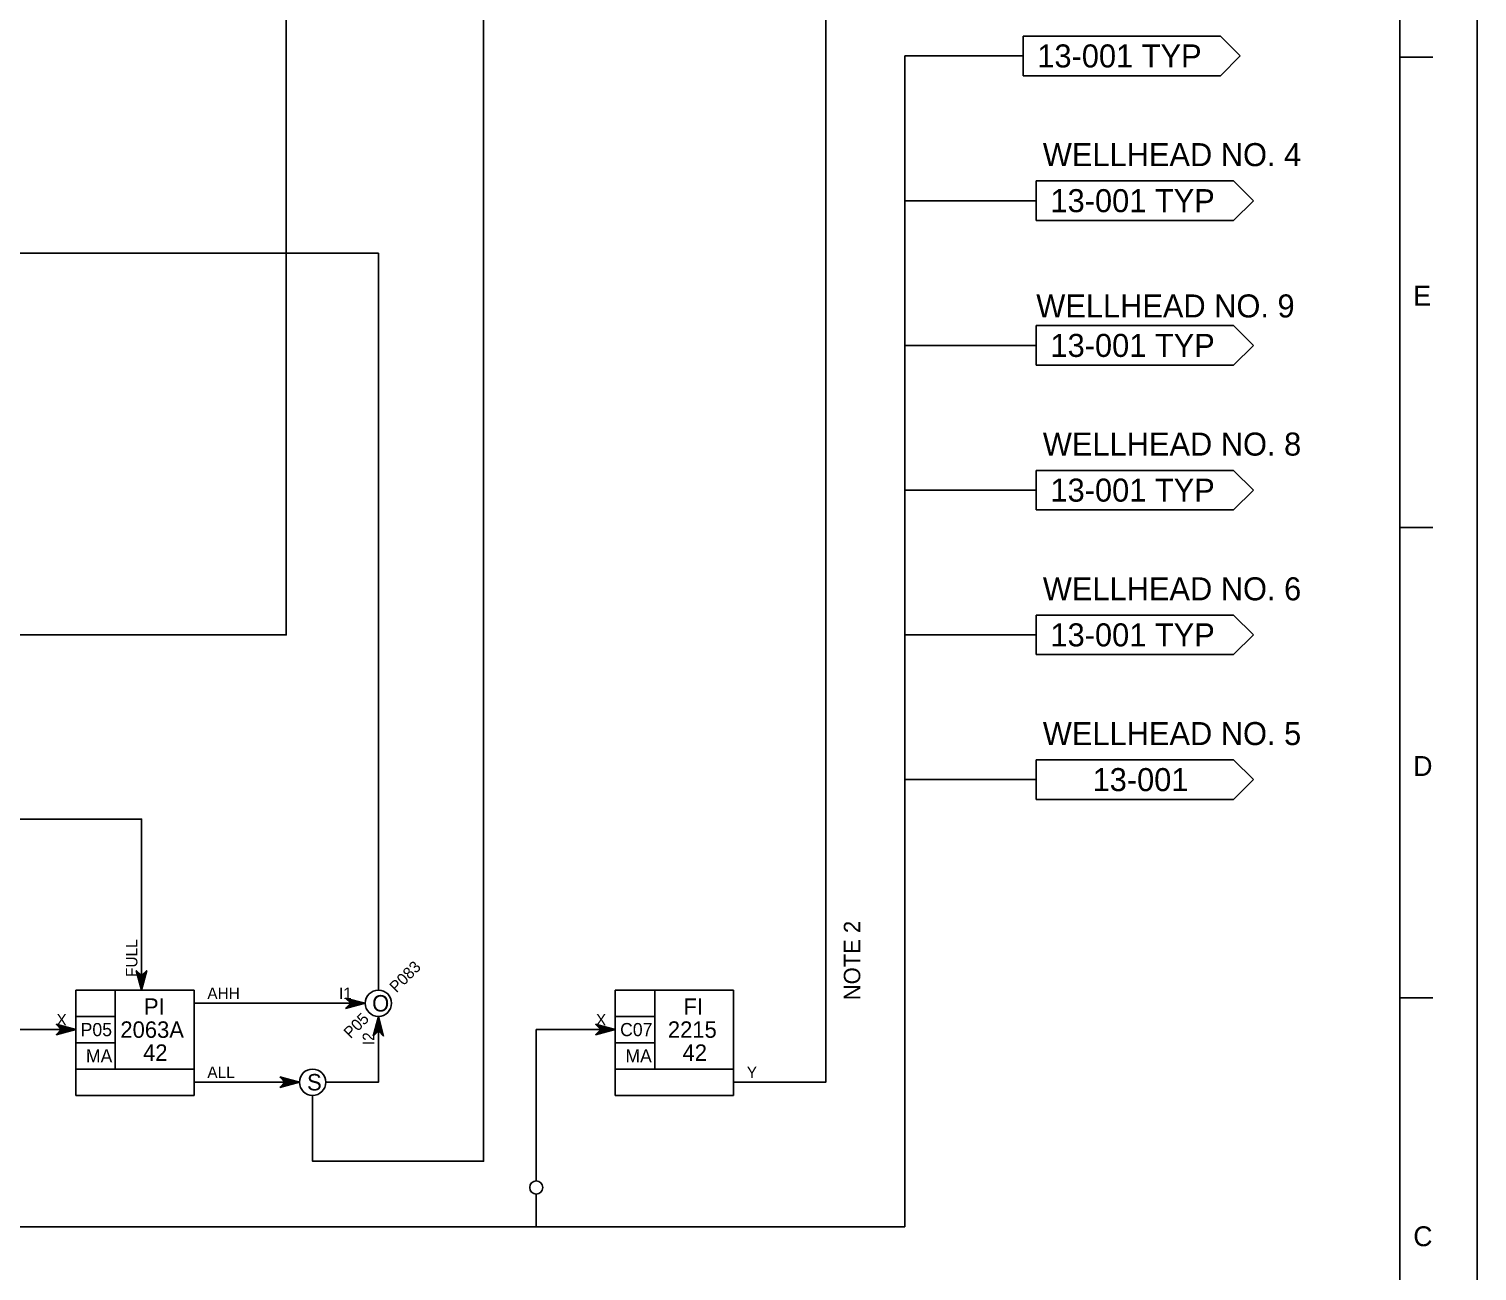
# Model space of a CAD drawing. Extents: x 0 to 841, y 0 to 594.
# Drawn here: x 620.9 to 841, y 185.3 to 374.1 of the extents above; entities that cross this region are included whole.
import ezdxf

# ---------------------------------------------------------------- set-up
doc = ezdxf.new("R2010")
doc.units = 0
for name, color, linetype in [('1', 7, 'Continuous'), ('12', 7, 'Continuous'), ('40', 7, 'Continuous'), ('43', 7, 'Continuous'), ('45', 7, 'Continuous'), ('46', 7, 'Continuous'), ('47', 7, 'Continuous'), ('48', 7, 'Continuous'), ('50', 7, 'Continuous'), ('9', 7, 'Continuous')]:
    doc.layers.add(name, color=color, linetype=linetype)

msp = doc.modelspace()

# ---------------------------------------------------------------- linework, layer by layer
at = {"layer": '1'}
for p, q in [((829.26, 112.01), (829.26, 582.23)), ((829.26, 112.01), (829.26, 582.23)), ((834.27, 369.8), (829.26, 369.8)), ((834.27, 369.8), (829.26, 369.8)), ((834.27, 298.32), (829.26, 298.32)), ((834.27, 298.32), (829.26, 298.32)), ((834.27, 226.84), (829.26, 226.84)), ((834.27, 226.84), (829.26, 226.84))]:
    msp.add_line(p, q, dxfattribs=at)
at = {"layer": '12'}
msp.add_lwpolyline([(0, 594), (841, 594), (841, 0), (0, 0)], close=True, dxfattribs=at)
at = {"layer": '40'}
for p, q in [((754, 348), (754, 370)), ((754, 370), (772, 370)), ((754, 326), (754, 348)), ((774, 348), (754, 348)), ((754, 304), (754, 326)), ((774, 326), (754, 326)), ((754, 282), (754, 304)), ((774, 304), (754, 304)), ((774, 282), (754, 282)), ((754, 192), (754, 282)), ((754, 260), (774, 260)), ((592, 192), (698, 192)), ((698, 192), (754, 192))]:
    msp.add_line(p, q, dxfattribs=at)
at = {"layer": '43'}
for p, q in [((772, 373), (802, 373)), ((772, 367), (772, 373)), ((802, 373), (805, 370)), ((805, 370), (802, 367)), ((802, 367), (772, 367)), ((774, 351), (804, 351)), ((774, 345), (774, 351)), ((804, 351), (807, 348)), ((807, 348), (804, 345)), ((804, 345), (774, 345)), ((774, 329), (804, 329)), ((774, 323), (774, 329)), ((804, 329), (807, 326)), ((807, 326), (804, 323)), ((804, 323), (774, 323)), ((774, 307), (804, 307)), ((774, 301), (774, 307)), ((804, 307), (807, 304)), ((807, 304), (804, 301)), ((804, 301), (774, 301)), ((774, 285), (804, 285)), ((774, 279), (774, 285)), ((804, 285), (807, 282)), ((807, 282), (804, 279)), ((804, 279), (774, 279)), ((774, 263), (804, 263)), ((774, 257), (774, 263)), ((804, 263), (807, 260)), ((807, 260), (804, 257)), ((804, 257), (774, 257))]:
    msp.add_line(p, q, dxfattribs=at)
at = {"layer": '46'}
for p, q in [((638, 230.2), (637.2, 231)), ((637.2, 231), (638, 228)), ((638, 230), (637.4, 230.6)), ((637.4, 230.6), (638, 228.4)), ((638, 229.8), (637.6, 230.2)), ((637.6, 230.2), (638, 228.8)), ((638, 229.6), (637.8, 229.8)), ((637.8, 229.8), (638, 229.2)), ((638, 228), (638.8, 231)), ((638.8, 231), (638, 230.2)), ((638, 228.4), (638.6, 230.6)), ((638.6, 230.6), (638, 230)), ((638, 228.8), (638.4, 230.2)), ((638.4, 230.2), (638, 229.8)), ((638, 229.2), (638.2, 229.8)), ((638.2, 229.8), (638, 229.6)), ((672, 226), (669, 226.8)), ((669, 226.8), (669.8, 226)), ((669.8, 226), (669, 225.2)), ((669, 225.2), (672, 226)), ((671.6, 226), (669.4, 226.6)), ((669.4, 226.6), (670, 226)), ((670, 226), (669.4, 225.4)), ((669.4, 225.4), (671.6, 226)), ((671.2, 226), (669.8, 226.4)), ((669.8, 226.4), (670.2, 226)), ((670.2, 226), (669.8, 225.6)), ((669.8, 225.6), (671.2, 226)), ((670.8, 226), (670.2, 226.2)), ((670.2, 226.2), (670.4, 226)), ((670.4, 226), (670.2, 225.8)), ((670.2, 225.8), (670.8, 226)), ((628, 222), (625, 222.8)), ((625, 222.8), (625.8, 222)), ((627.6, 222), (625.4, 222.6)), ((625.4, 222.6), (626, 222)), ((627.2, 222), (625.8, 222.4)), ((625.8, 222.4), (626.2, 222)), ((674, 224), (673.2, 221)), ((674, 223.6), (673.4, 221.4)), ((674, 223.2), (673.6, 221.8)), ((674, 222.8), (673.8, 222.2)), ((673.8, 222.2), (674, 222.4)), ((674.8, 221), (674, 224)), ((674.6, 221.4), (674, 223.6)), ((674.4, 221.8), (674, 223.2)), ((674.2, 222.2), (674, 222.8)), ((674, 222.4), (674.2, 222.2)), ((710, 222), (707, 222.8)), ((707, 222.8), (707.8, 222)), ((709.6, 222), (707.4, 222.6)), ((707.4, 222.6), (708, 222)), ((709.2, 222), (707.8, 222.4)), ((707.8, 222.4), (708.2, 222)), ((625.8, 222), (625, 221.2)), ((625, 221.2), (628, 222)), ((626, 222), (625.4, 221.4)), ((625.4, 221.4), (627.6, 222)), ((626.2, 222), (625.8, 221.6)), ((625.8, 221.6), (627.2, 222)), ((626.8, 222), (626.2, 222.2)), ((626.2, 222.2), (626.4, 222)), ((626.4, 222), (626.2, 221.8)), ((626.2, 221.8), (626.8, 222)), ((673.2, 221), (674, 221.8)), ((673.4, 221.4), (674, 222)), ((673.6, 221.8), (674, 222.2)), ((674, 222.2), (674.4, 221.8)), ((674, 222), (674.6, 221.4)), ((674, 221.8), (674.8, 221)), ((707.8, 222), (707, 221.2)), ((707, 221.2), (710, 222)), ((708, 222), (707.4, 221.4)), ((707.4, 221.4), (709.6, 222)), ((708.2, 222), (707.8, 221.6)), ((707.8, 221.6), (709.2, 222)), ((708.8, 222), (708.2, 222.2)), ((708.2, 222.2), (708.4, 222)), ((708.4, 222), (708.2, 221.8)), ((708.2, 221.8), (708.8, 222)), ((662, 214), (659, 214.8)), ((659, 214.8), (659.8, 214)), ((659.8, 214), (659, 213.2)), ((659, 213.2), (662, 214)), ((661.6, 214), (659.4, 214.6)), ((659.4, 214.6), (660, 214)), ((660, 214), (659.4, 213.4)), ((659.4, 213.4), (661.6, 214)), ((661.2, 214), (659.8, 214.4)), ((659.8, 214.4), (660.2, 214)), ((660.2, 214), (659.8, 213.6)), ((659.8, 213.6), (661.2, 214)), ((660.8, 214), (660.2, 214.2)), ((660.2, 214.2), (660.4, 214)), ((660.4, 214), (660.2, 213.8)), ((660.2, 213.8), (660.8, 214))]:
    msp.add_line(p, q, dxfattribs=at)
for points in [[(594, 222), (606, 222), (606, 282), (660, 282), (660, 454), (760, 454)], [(664, 212), (664, 202), (690, 202), (690, 426), (760, 426)], [(728, 214), (742, 214), (742, 400), (760, 400)], [(674, 228), (674, 340), (380, 340)], [(588, 254), (638, 254), (638, 228)], [(646, 226), (656, 226), (656, 226), (672, 226)], [(666, 214), (674, 214), (674, 224)], [(618, 199), (618, 222), (628, 222)], [(698, 199), (698, 222), (710, 222)], [(646, 214), (662, 214)]]:
    msp.add_lwpolyline(points, dxfattribs=at)
at = {"layer": '47'}
msp.add_line((698, 192), (698, 197), dxfattribs=at)
msp.add_circle((698, 198), 1, dxfattribs=at)
at = {"layer": '48'}
for p, q in [((628, 228), (646, 228)), ((628, 216), (628, 228)), ((634, 228), (634, 216)), ((646, 228), (646, 216)), ((710, 228), (728, 228)), ((710, 216), (710, 228)), ((716, 228), (716, 216)), ((728, 228), (728, 216)), ((628, 224), (634, 224)), ((710, 224), (716, 224)), ((628, 220), (634, 220)), ((710, 220), (716, 220)), ((646, 216), (628, 216)), ((628, 216), (628, 212)), ((646, 212), (646, 216)), ((728, 216), (710, 216)), ((710, 216), (710, 212)), ((728, 212), (728, 216)), ((628, 212), (646, 212)), ((710, 212), (728, 212))]:
    msp.add_line(p, q, dxfattribs=at)
for centre in [(674, 226), (664, 214)]:
    msp.add_circle(centre, 2, dxfattribs=at)
at = {"layer": '9'}
msp.add_lwpolyline([(0, 0), (841, 0), (841, 594), (0, 594)], close=True, dxfattribs=at)
msp.add_lwpolyline([(0, 0), (841, 0), (841, 594), (0, 594)], close=True, dxfattribs=at)

# ---------------------------------------------------------------- texts
at = {"layer": '1'}
for s, p in [('E', (831.31, 332.04)), ('E', (831.31, 332.04)), ('D', (831.31, 260.56)), ('D', (831.31, 260.56)), ('C', (831.31, 189.08)), ('C', (831.31, 189.08))]:
    msp.add_text(s, height=3.02, dxfattribs=at).set_placement(p)
at = {"layer": '12'}
msp.add_text('NOTE 2', height=2.5, rotation=90, dxfattribs=at).set_placement((747.25, 226.46))
at = {"layer": '43'}
for s, p in [('13-001 TYP', (774.16, 368.25)), ('WELLHEAD NO. 4', (775, 353.25)), ('13-001 TYP', (776.16, 346.25)), ('WELLHEAD NO. 9', (774, 330.25)), ('13-001 TYP', (776.16, 324.25)), ('WELLHEAD NO. 8', (775, 309.25)), ('13-001 TYP', (776.16, 302.25)), ('WELLHEAD NO. 6', (775, 287.25)), ('13-001 TYP', (776.16, 280.25)), ('WELLHEAD NO. 5', (775, 265.25)), ('13-001', (782.56, 258.25))]:
    msp.add_text(s, height=3.5, dxfattribs=at).set_placement(p)
at = {"layer": '45'}
for s, p in [('FULL', (637.37, 230)), ('I2', (673.37, 219.64))]:
    msp.add_text(s, height=1.75, rotation=90, dxfattribs=at).set_placement(p)
for s, p in [('AHH', (648, 226.63)), ('I1', (668.02, 226.63)), ('X', (625.07, 222.63)), ('X', (707.07, 222.63)), ('ALL', (648, 214.63)), ('Y', (730, 214.63))]:
    msp.add_text(s, height=1.75, dxfattribs=at).set_placement(p)
at = {"layer": '50'}
for s, p in [('P083', (676.74, 227.5)), ('P05', (669.77, 220.54))]:
    msp.add_text(s, height=1.75, rotation=45, dxfattribs=at).set_placement(p)
for s, height, p in [('PI', 2.5, (638.37, 224.25)), ('O', 2.5, (673.05, 224.75)), ('FI', 2.5, (720.37, 224.25)), ('P05', 2, (628.75, 221)), ('2063A', 2.5, (634.78, 220.75)), ('C07', 2, (710.75, 221)), ('2215', 2.5, (718, 220.75)), ('MA', 2, (629.55, 217)), ('42', 2.5, (638.23, 217.25)), ('MA', 2, (711.55, 217)), ('42', 2.5, (720.23, 217.25)), ('S', 2.5, (663.16, 212.75))]:
    msp.add_text(s, height=height, dxfattribs=at).set_placement(p)

doc.saveas('drawing.dxf')
